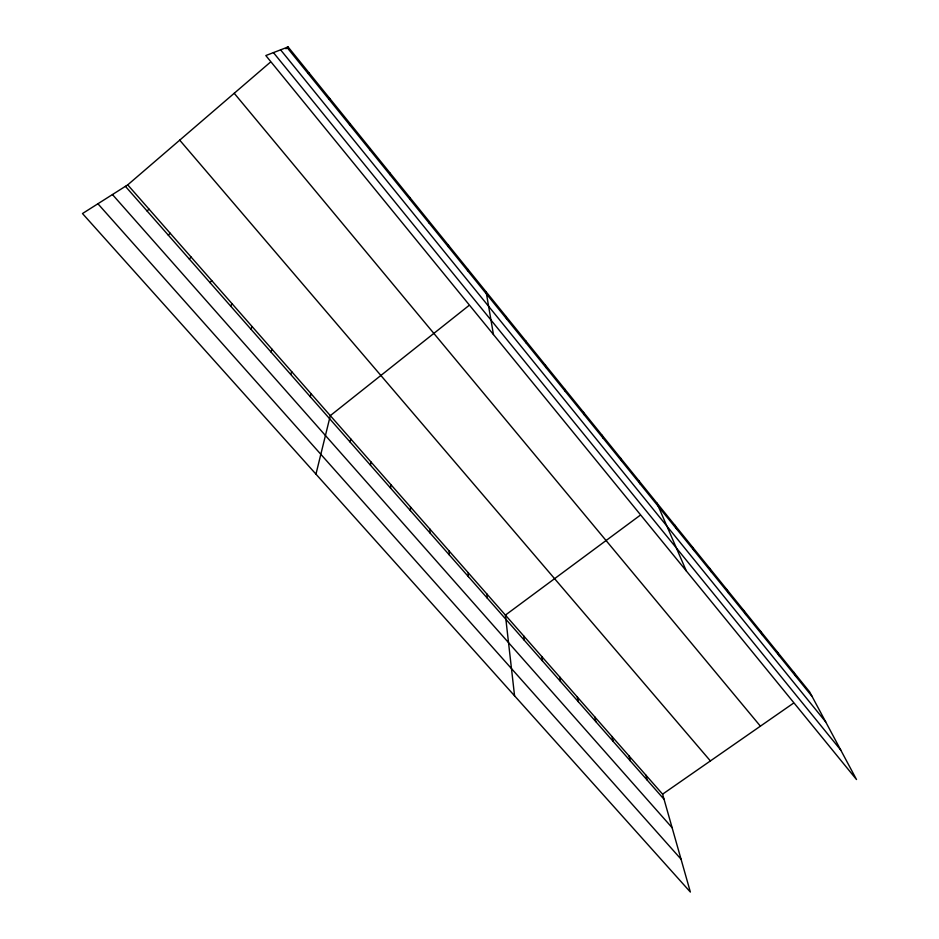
<?xml version="1.0" encoding="UTF-8"?>
<svg xmlns="http://www.w3.org/2000/svg" width="939" height="939" viewBox="0 0 939 939"><rect width="100%" height="100%" fill="white"/><g stroke="black" fill="none" stroke-linecap="round" stroke-linejoin="round"><path stroke-width="1.41" d="M429.945 532.883L429.98 529.173M429.24 223.259L429.276 221.545M410.366 510.605L410.531 507.025M390.542 488.057L390.847 484.606M409.674 199.068L409.862 197.519M370.471 465.216L370.928 461.894M350.153 442.081L350.74 438.912M389.861 174.584L390.19 173.21M315.962 474.136L330.305 415.637L468.62 305.785M310.246 396.669L311.126 393.781M290.691 374.415L291.724 371.68M369.802 149.782L370.283 148.585M270.902 351.902L272.075 349.296M250.877 329.108L252.204 326.655M349.484 124.676L350.118 123.655M230.595 306.044L232.086 303.743M210.078 282.686L211.721 280.55M189.302 259.047L191.11 257.063M328.908 99.241L329.706 98.407M168.269 235.114L170.241 233.295M127.727 184.866L662.594 794.159L690.365 892.05L82.491 213.54L127.727 184.866L270.033 62.479M285.972 48.781L288.097 46.95L809.664 691.914L856.509 779.534L265.819 55.554L288.097 46.95M146.977 210.876L149.125 209.233M639.823 515.534L505.405 615.104L514.56 695.811M662.594 794.159L793.162 703.393M308.062 73.477L309.037 72.843M97.914 203.763L681.033 859.173M112.457 194.549L672.113 827.717M125.415 186.345L664.049 799.289M179.713 140.157L710.4 760.93M234.222 93.278L760.402 726.164M273.437 52.607L840.745 750.05M286.958 47.384L812.118 696.492M280.597 49.849L825.698 721.891M793.478 671.901L795.838 676.373M777.105 651.643L779.358 656.021M760.531 631.161L762.691 635.41M743.758 610.42L745.824 614.564M726.798 589.434L728.758 593.471M709.614 568.201L711.48 572.109M692.243 546.709L693.991 550.489M674.648 524.948L676.291 528.61M656.831 502.928L686.327 570.947M638.802 480.639L640.222 484.031M620.55 458.068L621.853 461.331M602.075 435.215L603.249 438.337M583.354 412.068L584.41 415.05M564.409 388.64L565.337 391.469M545.219 364.907L546.005 367.583M645.926 775.18L647.288 780.215M525.781 340.869L526.439 343.392M629.071 755.965L630.327 760.919M612.017 736.54L613.167 741.387M594.763 716.891L595.819 721.633M506.086 316.525L506.614 318.884M577.309 697.008L578.248 701.656M559.656 676.89L560.477 681.432M486.144 291.865L493.445 334.53M541.791 656.537L542.496 660.974M523.704 635.938L524.302 640.257M467.422 268.707L467.657 270.749M486.895 594L487.247 598.096M468.15 572.661L468.373 576.616M448.466 245.267L448.572 247.145M449.182 551.04L449.276 554.89"/></g></svg>
